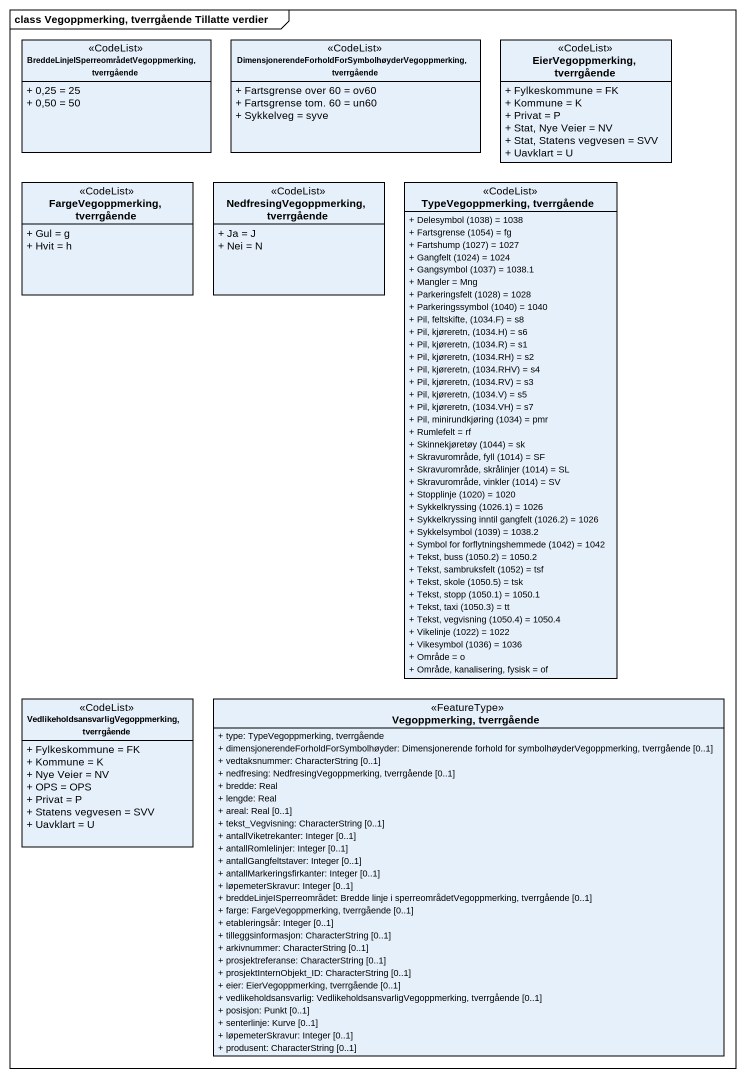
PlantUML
@startuml
mainframe class Vegoppmerking, tverrgående Tillatte verdier
hide circle
hide empty members
skinparam classAttributeIconSize 0
class "BreddeLinjeISperreområdetVegoppmerking, tverrgående" as BreddeLinjeISperreområdetVeg <<CodeList>> {
  + 0,25 = 25
  + 0,50 = 50
}
class "DimensjonerendeForholdForSymbolhøyderVegoppmerking, tverrgående" as DimensjonerendeForholdForSym <<CodeList>> {
  + Fartsgrense over 60 = ov60
  + Fartsgrense tom. 60 = un60
  + Sykkelveg = syve
}
class "EierVegoppmerking, tverrgående" as EierVegoppmerking <<CodeList>> {
  + Fylkeskommune = FK
  + Kommune = K
  + Privat = P
  + Stat, Nye Veier = NV
  + Stat, Statens vegvesen = SVV
  + Uavklart = U
}
class "FargeVegoppmerking, tverrgående" as FargeVegoppmerking <<CodeList>> {
  + Gul = g
  + Hvit = h
}
class "NedfresingVegoppmerking, tverrgående" as NedfresingVegoppmerking <<CodeList>> {
  + Ja = J
  + Nei = N
}
class "TypeVegoppmerking, tverrgående" as TypeVegoppmerking <<CodeList>> {
  {field} + Delesymbol (1038) = 1038
  {field} + Fartsgrense (1054) = fg
  {field} + Fartshump (1027) = 1027
  {field} + Gangfelt (1024) = 1024
  {field} + Gangsymbol (1037) = 1038.1
  + Mangler = Mng
  {field} + Parkeringsfelt (1028) = 1028
  {field} + Parkeringssymbol (1040) = 1040
  {field} + Pil, feltskifte, (1034.F) = s8
  {field} + Pil, kjøreretn, (1034.H) = s6
  {field} + Pil, kjøreretn, (1034.R) = s1
  {field} + Pil, kjøreretn, (1034.RH) = s2
  {field} + Pil, kjøreretn, (1034.RHV) = s4
  {field} + Pil, kjøreretn, (1034.RV) = s3
  {field} + Pil, kjøreretn, (1034.V) = s5
  {field} + Pil, kjøreretn, (1034.VH) = s7
  {field} + Pil, minirundkjøring (1034) = pmr
  + Rumlefelt = rf
  {field} + Skinnekjøretøy (1044) = sk
  {field} + Skravurområde, fyll (1014) = SF
  {field} + Skravurområde, skrålinjer (1014) = SL
  {field} + Skravurområde, vinkler (1014) = SV
  {field} + Stopplinje (1020) = 1020
  {field} + Sykkelkryssing (1026.1) = 1026
  {field} + Sykkelkryssing inntil gangfelt (1026.2) = 1026
  {field} + Sykkelsymbol (1039) = 1038.2
  {field} + Symbol for forflytningshemmede (1042) = 1042
  {field} + Tekst, buss (1050.2) = 1050.2
  {field} + Tekst, sambruksfelt (1052) = tsf
  {field} + Tekst, skole (1050.5) = tsk
  {field} + Tekst, stopp (1050.1) = 1050.1
  {field} + Tekst, taxi (1050.3) = tt
  {field} + Tekst, vegvisning (1050.4) = 1050.4
  {field} + Vikelinje (1022) = 1022
  {field} + Vikesymbol (1036) = 1036
  + Område = o
  + Område, kanalisering, fysisk = of
}
class "VedlikeholdsansvarligVegoppmerking, tverrgående" as VedlikeholdsansvarligVegoppm <<CodeList>> {
  + Fylkeskommune = FK
  + Kommune = K
  + Nye Veier = NV
  + OPS = OPS
  + Privat = P
  + Statens vegvesen = SVV
  + Uavklart = U
}
class "Vegoppmerking, tverrgående" as Vegoppmerking_tverrgående <<FeatureType>> {
  + type: TypeVegoppmerking, tverrgående
  + dimensjonerendeForholdForSymbolhøyder: Dimensjonerende forhold for symbolhøyderVegoppmerking, tverrgående [0..1]
  + vedtaksnummer: CharacterString [0..1]
  + nedfresing: NedfresingVegoppmerking, tverrgående [0..1]
  + bredde: Real
  + lengde: Real
  + areal: Real [0..1]
  + tekst_Vegvisning: CharacterString [0..1]
  + antallViketrekanter: Integer [0..1]
  + antallRomlelinjer: Integer [0..1]
  + antallGangfeltstaver: Integer [0..1]
  + antallMarkeringsfirkanter: Integer [0..1]
  + løpemeterSkravur: Integer [0..1]
  + breddeLinjeISperreområdet: Bredde linje i sperreområdetVegoppmerking, tverrgående [0..1]
  + farge: FargeVegoppmerking, tverrgående [0..1]
  + etableringsår: Integer [0..1]
  + tilleggsinformasjon: CharacterString [0..1]
  + arkivnummer: CharacterString [0..1]
  + prosjektreferanse: CharacterString [0..1]
  + prosjektInternObjekt_ID: CharacterString [0..1]
  + eier: EierVegoppmerking, tverrgående [0..1]
  + vedlikeholdsansvarlig: VedlikeholdsansvarligVegoppmerking, tverrgående [0..1]
  + posisjon: Punkt [0..1]
  + senterlinje: Kurve [0..1]
  + løpemeterSkravur: Integer [0..1]
  + produsent: CharacterString [0..1]
}
@enduml
